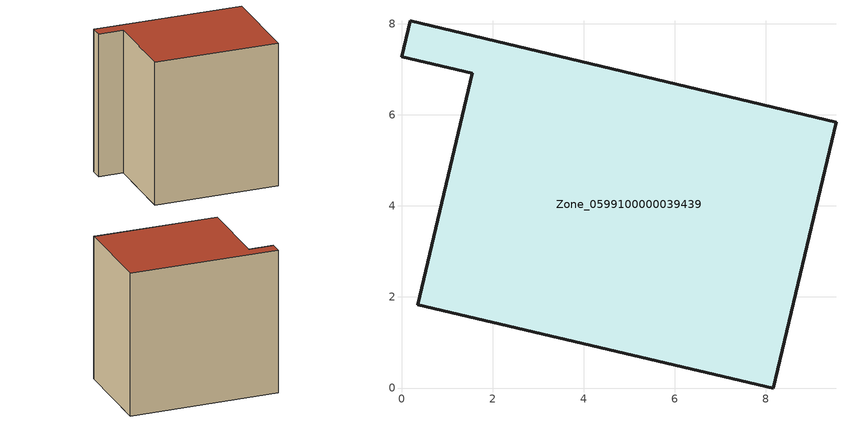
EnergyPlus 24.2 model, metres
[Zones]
Zone_0599100000039439
 floor ground (C_G): 1.56,6.91 0,7.27 0.19,8.06 9.54,5.84 8.17,0 0.36,1.83 z0
 wall outside (C_F): 9.54,5.84 0.19,8.06 0,7.27 1.56,6.91 0.36,1.83 8.17,0 9.54,5.84 z0:9.4
 roof outside (C_R): 8.17,0 9.54,5.84 0.19,8.06 0,7.27 1.56,6.91 0.36,1.83 z9.4
[BUILDING]
Pand.0599100000039439: North Axis=0; Terrain=City; Loads Convergence Tolerance Value=0.04; Temperature Convergence Tolerance Value=0.4; Solar Distribution=FullExterior; Maximum Number of Warmup Days=25; Minimum Number of Warmup Days=1
[Site:Location]
Rotterdam.The.Hague.AP_ZH_NLD Design_Conditions: Latitude=51.96; Longitude=4.45; Time Zone=1; Elevation=-4.5
[SITE:GROUNDTEMPERATURE:BUILDINGSURFACE]
18, 18, 18, 18, 18, 18, 18, 18, 18, 18, 18, 18
[MATERIAL] Thermal Absorptance=0.9; Solar Absorptance=0.7; Visible Absorptance=0.7
Name | Roughness | Thickness | Conductivity | Density | Specific Heat
G.TC.1946 | MediumSmooth | 0.15 | 1 | 540 | 1210
F.TC.1946 | Rough | 0.3 | 0.857143 | 1920 | 840
R.TC.1946 | MediumRough | 0.2 | 0.909091 | 1500 | 1000
[CONSTRUCTION]
C_G: G.TC.1946
C_F: F.TC.1946
C_R: R.TC.1946
[ZONE]
Zone_0599100000039439: Type=1; Multiplier=1; Ceiling Height=Autocalculate; Volume=Autocalculate; Floor Area=autocalculate; Part of Total Floor Area=Yes
[ZONEINFILTRATION:DESIGNFLOWRATE]
Infil_Zone_0599100000039439: Zone or ZoneList or Space or SpaceList=Zone_0599100000039439; Schedule=AlwaysOn; Design Flow Rate Calculation Method=Flow/Area; Flow Rate per Floor Area=0.003; Constant Term Coefficient=1; Temperature Term Coefficient=0; Velocity Term Coefficient=0; Velocity Squared Term Coefficient=0
[HVACTEMPLATE:ZONE:IDEALLOADSAIRSYSTEM]
Zone_0599100000039439: Maximum Heating Supply Air Temperature=50; Minimum Cooling Supply Air Temperature=13; Maximum Heating Supply Air Humidity Ratio=0.0156; Minimum Cooling Supply Air Humidity Ratio=0.0077; Heating Limit=NoLimit; Cooling Limit=NoLimit; Dehumidification Control Type=ConstantSensibleHeatRatio; Cooling Sensible Heat Ratio=0.7; Dehumidification Setpoint=60; Humidification Control Type=None; Humidification Setpoint=30; Outdoor Air Method=None; Outdoor Air Flow Rate per Person=0.00944; Outdoor Air Flow Rate per Zone Floor Area=0; Outdoor Air Flow Rate per Zone=0; Demand Controlled Ventilation Type=None; Outdoor Air Economizer Type=NoEconomizer; Heat Recovery Type=None; Sensible Heat Recovery Effectiveness=0.7; Latent Heat Recovery Effectiveness=0.65
[ZONECONTROL:THERMOSTAT]
ThermostatControl_Zone_0599100000039439: Zone or ZoneList=Zone_0599100000039439; Control Type Schedule=DualSetpointControlType; Control 1=Thermostat_Zone_0599100000039439; Temperature Difference Between Cutout And Setpoint=0
[THERMOSTATSETPOINT:DUALSETPOINT]
Thermostat_Zone_0599100000039439: Heating Setpoint Temperature Schedule=HeatingSetpoint_Zone_0599100000039439; Cooling Setpoint Temperature Schedule=CoolingSetpoint_Zone_0599100000039439
[SCHEDULE:COMPACT]
HeatingSetpoint_Zone_0599100000039439: Through: 12/31, For: AllDays, Until: 24:00, 21
CoolingSetpoint_Zone_0599100000039439: Through: 12/31, For: AllDays, Until: 24:00, 24
DualSetpointControlType: Through: 12/31, For: AllDays, Until: 24:00, 4
AlwaysOn: Through: 12/31, For: AllDays, Until: 24:00, 1
